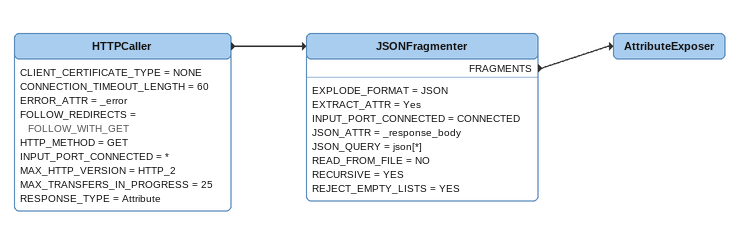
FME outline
HTTPCaller
    CLIENT_CERTIFICATE_TYPE = NONE
    CONNECTION_TIMEOUT_LENGTH = 60
    ERROR_ATTR = _error
    FOLLOW_REDIRECTS = FOLLOW_WITH_GET
    HTTP_METHOD = GET
    INPUT_PORT_CONNECTED = *
    MAX_HTTP_VERSION = HTTP_2
    MAX_TRANSFERS_IN_PROGRESS = 25
    RESPONSE_TYPE = Attribute
    -> JSONFragmenter
JSONFragmenter
    EXPLODE_FORMAT = JSON
    EXTRACT_ATTR = Yes
    INPUT_PORT_CONNECTED = CONNECTED
    JSON_ATTR = _response_body
    JSON_QUERY = json[*]
    READ_FROM_FILE = NO
    RECURSIVE = YES
    REJECT_EMPTY_LISTS = YES
    FRAGMENTS -> AttributeExposer
AttributeExposer
